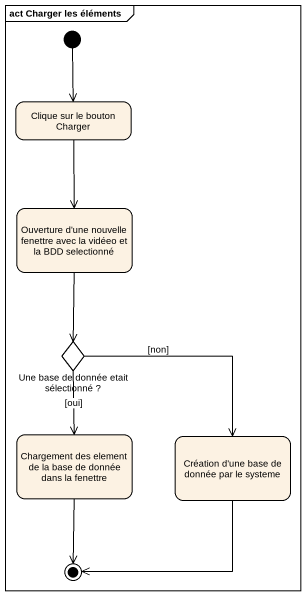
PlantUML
@startuml
mainframe act Charger les éléments
hide empty description
state "Clique sur le bouton Charger" as Clique_sur_le_bouton_Charger
state "Ouverture d'une nouvelle fenettre avec la vidéeo et la BDD selectionné" as Ouverture_d_une_nouvelle
state "Une base de donnée etait sélectionné ?" as Une_base_de_donnée_etait <<choice>>
state "Chargement des element de la base de donnée dans la fenettre" as Chargement_des_element_de
state "Création d'une base de donnée par le systeme" as Création_d_une_base_de
[*] --> Clique_sur_le_bouton_Charger
Clique_sur_le_bouton_Charger --> Ouverture_d_une_nouvelle
Ouverture_d_une_nouvelle --> Une_base_de_donnée_etait
Une_base_de_donnée_etait --> Chargement_des_element_de : [oui]
Une_base_de_donnée_etait --> Création_d_une_base_de : [non]
Chargement_des_element_de --> [*]
Création_d_une_base_de --> [*]
@enduml
